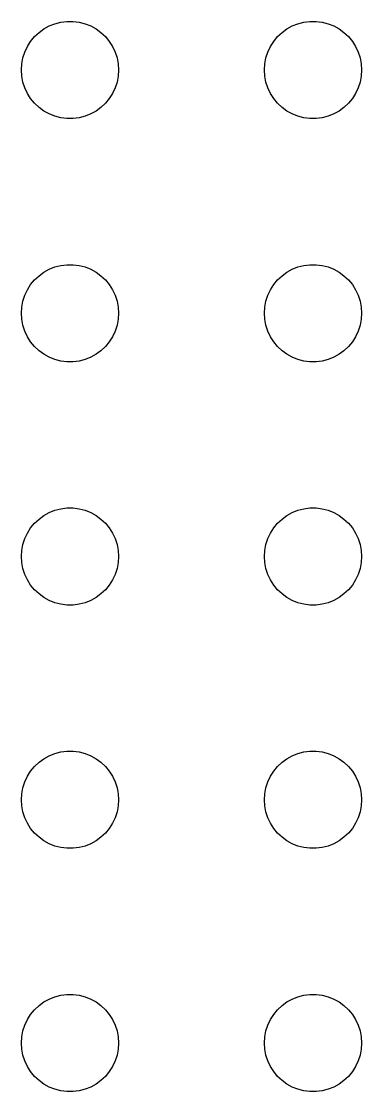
# Model space of a CAD drawing. Header units: metres. Extents: x -150 to 150, y -149 to 149.
# Drawn here: x -76.5 to -66, y -114 to -81 of the extents above; entities that cross this region are included whole.
import ezdxf

# ---------------------------------------------------------------- set-up
doc = ezdxf.new("R2010")
doc.units = ezdxf.units.M

msp = doc.modelspace()

# ---------------------------------------------------------------- linework, layer by layer
for p, q in [((-75.8037, -81.2335), (-75.6387, -81.1428)), ((-75.6387, -81.1428), (-75.4635, -81.0734)), ((-75.4635, -81.0734), (-75.2811, -81.0266)), ((-75.2811, -81.0266), (-75.0942, -81.003)), ((-75.0942, -81.003), (-74.9058, -81.003)), ((-74.9058, -81.003), (-74.7189, -81.0266)), ((-74.7189, -81.0266), (-74.5365, -81.0734)), ((-74.5365, -81.0734), (-74.3613, -81.1428)), ((-74.3613, -81.1428), (-74.1963, -81.2335)), ((-68.3037, -81.2335), (-68.1387, -81.1428)), ((-68.1387, -81.1428), (-67.9635, -81.0734)), ((-67.9635, -81.0734), (-67.7811, -81.0266)), ((-67.7811, -81.0266), (-67.5942, -81.003)), ((-67.5942, -81.003), (-67.4058, -81.003)), ((-67.4058, -81.003), (-67.2189, -81.0266)), ((-67.2189, -81.0266), (-67.0365, -81.0734)), ((-67.0365, -81.0734), (-66.8613, -81.1428)), ((-66.8613, -81.1428), (-66.6963, -81.2335)), ((-76.2135, -81.6183), (-76.0934, -81.4732)), ((-76.0934, -81.4732), (-75.9561, -81.3442)), ((-75.9561, -81.3442), (-75.8037, -81.2335)), ((-74.1963, -81.2335), (-74.0439, -81.3442)), ((-74.0439, -81.3442), (-73.9065, -81.4732)), ((-73.9065, -81.4732), (-73.7865, -81.6183)), ((-68.7135, -81.6183), (-68.5934, -81.4732)), ((-68.5934, -81.4732), (-68.4561, -81.3442)), ((-68.4561, -81.3442), (-68.3037, -81.2335)), ((-66.6963, -81.2335), (-66.5439, -81.3442)), ((-66.5439, -81.3442), (-66.4065, -81.4732)), ((-66.4065, -81.4732), (-66.2865, -81.6183)), ((-76.3947, -81.9478), (-76.3145, -81.7774)), ((-76.3145, -81.7774), (-76.2135, -81.6183)), ((-73.7865, -81.6183), (-73.6855, -81.7774)), ((-73.6855, -81.7774), (-73.6053, -81.9478)), ((-68.8947, -81.9478), (-68.8145, -81.7774)), ((-68.8145, -81.7774), (-68.7135, -81.6183)), ((-66.2865, -81.6183), (-66.1855, -81.7774)), ((-66.1855, -81.7774), (-66.1053, -81.9478)), ((-76.4882, -82.312), (-76.4529, -82.127)), ((-76.4529, -82.127), (-76.3947, -81.9478)), ((-73.6053, -81.9478), (-73.5471, -82.127)), ((-73.5471, -82.127), (-73.5118, -82.312)), ((-68.9882, -82.312), (-68.9529, -82.127)), ((-68.9529, -82.127), (-68.8947, -81.9478)), ((-66.1053, -81.9478), (-66.0471, -82.127)), ((-66.0471, -82.127), (-66.0118, -82.312)), ((-76.5, -82.5), (-76.4882, -82.312)), ((-73.5118, -82.312), (-73.5, -82.5)), ((-69, -82.5), (-68.9882, -82.312)), ((-66.0118, -82.312), (-66, -82.5)), ((-76.4882, -82.688), (-76.5, -82.5)), ((-76.4529, -82.873), (-76.4882, -82.688)), ((-73.5118, -82.688), (-73.5471, -82.873)), ((-73.5, -82.5), (-73.5118, -82.688)), ((-68.9882, -82.688), (-69, -82.5)), ((-68.9529, -82.873), (-68.9882, -82.688)), ((-66.0118, -82.688), (-66.0471, -82.873)), ((-66, -82.5), (-66.0118, -82.688)), ((-76.3947, -83.0522), (-76.4529, -82.873)), ((-76.3145, -83.2226), (-76.3947, -83.0522)), ((-73.6053, -83.0522), (-73.6855, -83.2226)), ((-73.5471, -82.873), (-73.6053, -83.0522)), ((-68.8947, -83.0522), (-68.9529, -82.873)), ((-68.8145, -83.2226), (-68.8947, -83.0522)), ((-66.1053, -83.0522), (-66.1855, -83.2226)), ((-66.0471, -82.873), (-66.1053, -83.0522)), ((-76.2135, -83.3817), (-76.3145, -83.2226)), ((-76.0934, -83.5268), (-76.2135, -83.3817)), ((-73.7865, -83.3817), (-73.9065, -83.5268)), ((-73.6855, -83.2226), (-73.7865, -83.3817)), ((-68.7135, -83.3817), (-68.8145, -83.2226)), ((-68.5934, -83.5268), (-68.7135, -83.3817)), ((-66.2865, -83.3817), (-66.4065, -83.5268)), ((-66.1855, -83.2226), (-66.2865, -83.3817)), ((-75.9561, -83.6558), (-76.0934, -83.5268)), ((-75.8037, -83.7665), (-75.9561, -83.6558)), ((-75.6387, -83.8572), (-75.8037, -83.7665)), ((-74.1963, -83.7665), (-74.3613, -83.8572)), ((-74.0439, -83.6558), (-74.1963, -83.7665)), ((-73.9065, -83.5268), (-74.0439, -83.6558)), ((-68.4561, -83.6558), (-68.5934, -83.5268)), ((-68.3037, -83.7665), (-68.4561, -83.6558)), ((-68.1387, -83.8572), (-68.3037, -83.7665)), ((-66.6963, -83.7665), (-66.8613, -83.8572)), ((-66.5439, -83.6558), (-66.6963, -83.7665)), ((-66.4065, -83.5268), (-66.5439, -83.6558)), ((-75.4635, -83.9266), (-75.6387, -83.8572)), ((-75.2811, -83.9734), (-75.4635, -83.9266)), ((-75.0942, -83.997), (-75.2811, -83.9734)), ((-74.9058, -83.997), (-75.0942, -83.997)), ((-74.7189, -83.9734), (-74.9058, -83.997)), ((-74.5365, -83.9266), (-74.7189, -83.9734)), ((-74.3613, -83.8572), (-74.5365, -83.9266)), ((-67.9635, -83.9266), (-68.1387, -83.8572)), ((-67.7811, -83.9734), (-67.9635, -83.9266)), ((-67.5942, -83.997), (-67.7811, -83.9734)), ((-67.4058, -83.997), (-67.5942, -83.997)), ((-67.2189, -83.9734), (-67.4058, -83.997)), ((-67.0365, -83.9266), (-67.2189, -83.9734)), ((-66.8613, -83.8572), (-67.0365, -83.9266)), ((-75.9561, -88.8442), (-75.8037, -88.7335)), ((-75.8037, -88.7335), (-75.6387, -88.6428)), ((-75.6387, -88.6428), (-75.4635, -88.5734)), ((-75.4635, -88.5734), (-75.2811, -88.5266)), ((-75.2811, -88.5266), (-75.0942, -88.503)), ((-75.0942, -88.503), (-74.9058, -88.503)), ((-74.9058, -88.503), (-74.7189, -88.5266)), ((-74.7189, -88.5266), (-74.5365, -88.5734)), ((-74.5365, -88.5734), (-74.3613, -88.6428)), ((-74.3613, -88.6428), (-74.1963, -88.7335)), ((-74.1963, -88.7335), (-74.0439, -88.8442)), ((-68.4561, -88.8442), (-68.3037, -88.7335)), ((-68.3037, -88.7335), (-68.1387, -88.6428)), ((-68.1387, -88.6428), (-67.9635, -88.5734)), ((-67.9635, -88.5734), (-67.7811, -88.5266)), ((-67.7811, -88.5266), (-67.5942, -88.503)), ((-67.5942, -88.503), (-67.4058, -88.503)), ((-67.4058, -88.503), (-67.2189, -88.5266)), ((-67.2189, -88.5266), (-67.0365, -88.5734)), ((-67.0365, -88.5734), (-66.8613, -88.6428)), ((-66.8613, -88.6428), (-66.6963, -88.7335)), ((-66.6963, -88.7335), (-66.5439, -88.8442)), ((-76.2135, -89.1183), (-76.0934, -88.9732)), ((-76.0934, -88.9732), (-75.9561, -88.8442)), ((-74.0439, -88.8442), (-73.9065, -88.9732)), ((-73.9065, -88.9732), (-73.7865, -89.1183)), ((-68.7135, -89.1183), (-68.5934, -88.9732)), ((-68.5934, -88.9732), (-68.4561, -88.8442)), ((-66.5439, -88.8442), (-66.4065, -88.9732)), ((-66.4065, -88.9732), (-66.2865, -89.1183)), ((-76.3947, -89.4478), (-76.3145, -89.2774)), ((-76.3145, -89.2774), (-76.2135, -89.1183)), ((-73.7865, -89.1183), (-73.6855, -89.2774)), ((-73.6855, -89.2774), (-73.6053, -89.4478)), ((-68.8947, -89.4478), (-68.8145, -89.2774)), ((-68.8145, -89.2774), (-68.7135, -89.1183)), ((-66.2865, -89.1183), (-66.1855, -89.2774)), ((-66.1855, -89.2774), (-66.1053, -89.4478)), ((-76.4882, -89.812), (-76.4529, -89.627)), ((-76.4529, -89.627), (-76.3947, -89.4478)), ((-73.6053, -89.4478), (-73.5471, -89.627)), ((-73.5471, -89.627), (-73.5118, -89.812)), ((-68.9882, -89.812), (-68.9529, -89.627)), ((-68.9529, -89.627), (-68.8947, -89.4478)), ((-66.1053, -89.4478), (-66.0471, -89.627)), ((-66.0471, -89.627), (-66.0118, -89.812)), ((-76.5, -90), (-76.4882, -89.812)), ((-76.4882, -90.188), (-76.5, -90)), ((-73.5118, -89.812), (-73.5, -90)), ((-73.5, -90), (-73.5118, -90.188)), ((-69, -90), (-68.9882, -89.812)), ((-68.9882, -90.188), (-69, -90)), ((-66.0118, -89.812), (-66, -90)), ((-66, -90), (-66.0118, -90.188)), ((-76.4529, -90.373), (-76.4882, -90.188)), ((-76.3947, -90.5522), (-76.4529, -90.373)), ((-73.5471, -90.373), (-73.6053, -90.5522)), ((-73.5118, -90.188), (-73.5471, -90.373)), ((-68.9529, -90.373), (-68.9882, -90.188)), ((-68.8947, -90.5522), (-68.9529, -90.373)), ((-66.0471, -90.373), (-66.1053, -90.5522)), ((-66.0118, -90.188), (-66.0471, -90.373)), ((-76.3145, -90.7226), (-76.3947, -90.5522)), ((-76.2135, -90.8817), (-76.3145, -90.7226)), ((-73.6855, -90.7226), (-73.7865, -90.8817)), ((-73.6053, -90.5522), (-73.6855, -90.7226)), ((-68.8145, -90.7226), (-68.8947, -90.5522)), ((-68.7135, -90.8817), (-68.8145, -90.7226)), ((-66.1855, -90.7226), (-66.2865, -90.8817)), ((-66.1053, -90.5522), (-66.1855, -90.7226)), ((-76.0934, -91.0268), (-76.2135, -90.8817)), ((-75.9561, -91.1558), (-76.0934, -91.0268)), ((-73.9065, -91.0268), (-74.0439, -91.1558)), ((-73.7865, -90.8817), (-73.9065, -91.0268)), ((-68.5934, -91.0268), (-68.7135, -90.8817)), ((-68.4561, -91.1558), (-68.5934, -91.0268)), ((-66.4065, -91.0268), (-66.5439, -91.1558)), ((-66.2865, -90.8817), (-66.4065, -91.0268)), ((-75.8037, -91.2665), (-75.9561, -91.1558)), ((-75.6387, -91.3572), (-75.8037, -91.2665)), ((-75.4635, -91.4266), (-75.6387, -91.3572)), ((-74.3613, -91.3572), (-74.5365, -91.4266)), ((-74.1963, -91.2665), (-74.3613, -91.3572)), ((-74.0439, -91.1558), (-74.1963, -91.2665)), ((-68.3037, -91.2665), (-68.4561, -91.1558)), ((-68.1387, -91.3572), (-68.3037, -91.2665)), ((-67.9635, -91.4266), (-68.1387, -91.3572)), ((-66.8613, -91.3572), (-67.0365, -91.4266)), ((-66.6963, -91.2665), (-66.8613, -91.3572)), ((-66.5439, -91.1558), (-66.6963, -91.2665)), ((-75.2811, -91.4734), (-75.4635, -91.4266)), ((-75.0942, -91.497), (-75.2811, -91.4734)), ((-74.9058, -91.497), (-75.0942, -91.497)), ((-74.7189, -91.4734), (-74.9058, -91.497)), ((-74.5365, -91.4266), (-74.7189, -91.4734)), ((-67.7811, -91.4734), (-67.9635, -91.4266)), ((-67.5942, -91.497), (-67.7811, -91.4734)), ((-67.4058, -91.497), (-67.5942, -91.497)), ((-67.2189, -91.4734), (-67.4058, -91.497)), ((-67.0365, -91.4266), (-67.2189, -91.4734)), ((-75.2811, -96.0266), (-75.0942, -96.003)), ((-75.0942, -96.003), (-74.9058, -96.003)), ((-74.9058, -96.003), (-74.7189, -96.0266)), ((-67.7811, -96.0266), (-67.5942, -96.003)), ((-67.5942, -96.003), (-67.4058, -96.003)), ((-67.4058, -96.003), (-67.2189, -96.0266)), ((-75.9561, -96.3442), (-75.8037, -96.2335)), ((-75.8037, -96.2335), (-75.6387, -96.1428)), ((-75.6387, -96.1428), (-75.4635, -96.0734)), ((-75.4635, -96.0734), (-75.2811, -96.0266)), ((-74.7189, -96.0266), (-74.5365, -96.0734)), ((-74.5365, -96.0734), (-74.3613, -96.1428)), ((-74.3613, -96.1428), (-74.1963, -96.2335)), ((-74.1963, -96.2335), (-74.0439, -96.3442)), ((-68.4561, -96.3442), (-68.3037, -96.2335)), ((-68.3037, -96.2335), (-68.1387, -96.1428)), ((-68.1387, -96.1428), (-67.9635, -96.0734)), ((-67.9635, -96.0734), (-67.7811, -96.0266)), ((-67.2189, -96.0266), (-67.0365, -96.0734)), ((-67.0365, -96.0734), (-66.8613, -96.1428)), ((-66.8613, -96.1428), (-66.6963, -96.2335)), ((-66.6963, -96.2335), (-66.5439, -96.3442)), ((-76.3145, -96.7774), (-76.2135, -96.6183)), ((-76.2135, -96.6183), (-76.0934, -96.4732)), ((-76.0934, -96.4732), (-75.9561, -96.3442)), ((-74.0439, -96.3442), (-73.9065, -96.4732)), ((-73.9065, -96.4732), (-73.7865, -96.6183)), ((-73.7865, -96.6183), (-73.6855, -96.7774)), ((-68.8145, -96.7774), (-68.7135, -96.6183)), ((-68.7135, -96.6183), (-68.5934, -96.4732)), ((-68.5934, -96.4732), (-68.4561, -96.3442)), ((-66.5439, -96.3442), (-66.4065, -96.4732)), ((-66.4065, -96.4732), (-66.2865, -96.6183)), ((-66.2865, -96.6183), (-66.1855, -96.7774)), ((-76.4529, -97.127), (-76.3947, -96.9478)), ((-76.3947, -96.9478), (-76.3145, -96.7774)), ((-73.6855, -96.7774), (-73.6053, -96.9478)), ((-73.6053, -96.9478), (-73.5471, -97.127)), ((-68.9529, -97.127), (-68.8947, -96.9478)), ((-68.8947, -96.9478), (-68.8145, -96.7774)), ((-66.1855, -96.7774), (-66.1053, -96.9478)), ((-66.1053, -96.9478), (-66.0471, -97.127)), ((-76.5, -97.5), (-76.4882, -97.312)), ((-76.4882, -97.312), (-76.4529, -97.127)), ((-73.5471, -97.127), (-73.5118, -97.312)), ((-73.5118, -97.312), (-73.5, -97.5)), ((-69, -97.5), (-68.9882, -97.312)), ((-68.9882, -97.312), (-68.9529, -97.127)), ((-66.0471, -97.127), (-66.0118, -97.312)), ((-66.0118, -97.312), (-66, -97.5)), ((-76.4882, -97.688), (-76.5, -97.5)), ((-73.5, -97.5), (-73.5118, -97.688)), ((-68.9882, -97.688), (-69, -97.5)), ((-66, -97.5), (-66.0118, -97.688)), ((-76.4529, -97.873), (-76.4882, -97.688)), ((-76.3947, -98.0522), (-76.4529, -97.873)), ((-73.5471, -97.873), (-73.6053, -98.0522)), ((-73.5118, -97.688), (-73.5471, -97.873)), ((-68.9529, -97.873), (-68.9882, -97.688)), ((-68.8947, -98.0522), (-68.9529, -97.873)), ((-66.0471, -97.873), (-66.1053, -98.0522)), ((-66.0118, -97.688), (-66.0471, -97.873)), ((-76.3145, -98.2226), (-76.3947, -98.0522)), ((-76.2135, -98.3817), (-76.3145, -98.2226)), ((-73.6855, -98.2226), (-73.7865, -98.3817)), ((-73.6053, -98.0522), (-73.6855, -98.2226)), ((-68.8145, -98.2226), (-68.8947, -98.0522)), ((-68.7135, -98.3817), (-68.8145, -98.2226)), ((-66.1855, -98.2226), (-66.2865, -98.3817)), ((-66.1053, -98.0522), (-66.1855, -98.2226)), ((-76.0934, -98.5268), (-76.2135, -98.3817)), ((-75.9561, -98.6558), (-76.0934, -98.5268)), ((-73.9065, -98.5268), (-74.0439, -98.6558)), ((-73.7865, -98.3817), (-73.9065, -98.5268)), ((-68.5934, -98.5268), (-68.7135, -98.3817)), ((-68.4561, -98.6558), (-68.5934, -98.5268)), ((-66.4065, -98.5268), (-66.5439, -98.6558)), ((-66.2865, -98.3817), (-66.4065, -98.5268)), ((-75.8037, -98.7665), (-75.9561, -98.6558)), ((-75.6387, -98.8572), (-75.8037, -98.7665)), ((-75.4635, -98.9266), (-75.6387, -98.8572)), ((-75.2811, -98.9734), (-75.4635, -98.9266)), ((-75.0942, -98.997), (-75.2811, -98.9734)), ((-74.7189, -98.9734), (-74.9058, -98.997)), ((-74.5365, -98.9266), (-74.7189, -98.9734)), ((-74.3613, -98.8572), (-74.5365, -98.9266)), ((-74.1963, -98.7665), (-74.3613, -98.8572)), ((-74.0439, -98.6558), (-74.1963, -98.7665)), ((-68.3037, -98.7665), (-68.4561, -98.6558)), ((-68.1387, -98.8572), (-68.3037, -98.7665)), ((-67.9635, -98.9266), (-68.1387, -98.8572)), ((-67.7811, -98.9734), (-67.9635, -98.9266)), ((-67.5942, -98.997), (-67.7811, -98.9734)), ((-67.2189, -98.9734), (-67.4058, -98.997)), ((-67.0365, -98.9266), (-67.2189, -98.9734)), ((-66.8613, -98.8572), (-67.0365, -98.9266)), ((-66.6963, -98.7665), (-66.8613, -98.8572)), ((-66.5439, -98.6558), (-66.6963, -98.7665)), ((-74.9058, -98.997), (-75.0942, -98.997)), ((-67.4058, -98.997), (-67.5942, -98.997)), ((-75.6387, -103.643), (-75.4635, -103.573)), ((-75.4635, -103.573), (-75.2811, -103.527)), ((-75.2811, -103.527), (-75.0942, -103.503)), ((-75.0942, -103.503), (-74.9058, -103.503)), ((-74.9058, -103.503), (-74.7189, -103.527)), ((-74.7189, -103.527), (-74.5365, -103.573)), ((-74.5365, -103.573), (-74.3613, -103.643)), ((-68.1387, -103.643), (-67.9635, -103.573)), ((-67.9635, -103.573), (-67.7811, -103.527)), ((-67.7811, -103.527), (-67.5942, -103.503)), ((-67.5942, -103.503), (-67.4058, -103.503)), ((-67.4058, -103.503), (-67.2189, -103.527)), ((-67.2189, -103.527), (-67.0365, -103.573)), ((-67.0365, -103.573), (-66.8613, -103.643)), ((-76.0934, -103.973), (-75.9561, -103.844)), ((-75.9561, -103.844), (-75.8037, -103.734)), ((-75.8037, -103.734), (-75.6387, -103.643)), ((-74.3613, -103.643), (-74.1963, -103.734)), ((-74.1963, -103.734), (-74.0439, -103.844)), ((-74.0439, -103.844), (-73.9065, -103.973)), ((-68.5934, -103.973), (-68.4561, -103.844)), ((-68.4561, -103.844), (-68.3037, -103.734)), ((-68.3037, -103.734), (-68.1387, -103.643)), ((-66.8613, -103.643), (-66.6963, -103.734)), ((-66.6963, -103.734), (-66.5439, -103.844)), ((-66.5439, -103.844), (-66.4065, -103.973)), ((-76.3145, -104.277), (-76.2135, -104.118)), ((-76.2135, -104.118), (-76.0934, -103.973)), ((-73.9065, -103.973), (-73.7865, -104.118)), ((-73.7865, -104.118), (-73.6855, -104.277)), ((-68.8145, -104.277), (-68.7135, -104.118)), ((-68.7135, -104.118), (-68.5934, -103.973)), ((-66.4065, -103.973), (-66.2865, -104.118)), ((-66.2865, -104.118), (-66.1855, -104.277)), ((-76.4529, -104.627), (-76.3947, -104.448)), ((-76.3947, -104.448), (-76.3145, -104.277)), ((-73.6855, -104.277), (-73.6053, -104.448)), ((-73.6053, -104.448), (-73.5471, -104.627)), ((-68.9529, -104.627), (-68.8947, -104.448)), ((-68.8947, -104.448), (-68.8145, -104.277)), ((-66.1855, -104.277), (-66.1053, -104.448)), ((-66.1053, -104.448), (-66.0471, -104.627)), ((-76.5, -105), (-76.4882, -104.812)), ((-76.4882, -104.812), (-76.4529, -104.627)), ((-73.5471, -104.627), (-73.5118, -104.812)), ((-73.5118, -104.812), (-73.5, -105)), ((-69, -105), (-68.9882, -104.812)), ((-68.9882, -104.812), (-68.9529, -104.627)), ((-66.0471, -104.627), (-66.0118, -104.812)), ((-66.0118, -104.812), (-66, -105)), ((-76.4882, -105.188), (-76.5, -105)), ((-76.4529, -105.373), (-76.4882, -105.188)), ((-73.5118, -105.188), (-73.5471, -105.373)), ((-73.5, -105), (-73.5118, -105.188)), ((-68.9882, -105.188), (-69, -105)), ((-68.9529, -105.373), (-68.9882, -105.188)), ((-66.0118, -105.188), (-66.0471, -105.373)), ((-66, -105), (-66.0118, -105.188)), ((-76.3947, -105.552), (-76.4529, -105.373)), ((-76.3145, -105.723), (-76.3947, -105.552)), ((-73.6053, -105.552), (-73.6855, -105.723)), ((-73.5471, -105.373), (-73.6053, -105.552)), ((-68.8947, -105.552), (-68.9529, -105.373)), ((-68.8145, -105.723), (-68.8947, -105.552)), ((-66.1053, -105.552), (-66.1855, -105.723)), ((-66.0471, -105.373), (-66.1053, -105.552)), ((-76.2135, -105.882), (-76.3145, -105.723)), ((-76.0934, -106.027), (-76.2135, -105.882)), ((-73.7865, -105.882), (-73.9065, -106.027)), ((-73.6855, -105.723), (-73.7865, -105.882)), ((-68.7135, -105.882), (-68.8145, -105.723)), ((-68.5934, -106.027), (-68.7135, -105.882)), ((-66.2865, -105.882), (-66.4065, -106.027)), ((-66.1855, -105.723), (-66.2865, -105.882)), ((-75.9561, -106.156), (-76.0934, -106.027)), ((-75.8037, -106.266), (-75.9561, -106.156)), ((-74.0439, -106.156), (-74.1963, -106.266)), ((-73.9065, -106.027), (-74.0439, -106.156)), ((-68.4561, -106.156), (-68.5934, -106.027)), ((-68.3037, -106.266), (-68.4561, -106.156)), ((-66.5439, -106.156), (-66.6963, -106.266)), ((-66.4065, -106.027), (-66.5439, -106.156)), ((-75.6387, -106.357), (-75.8037, -106.266)), ((-75.4635, -106.427), (-75.6387, -106.357)), ((-75.2811, -106.473), (-75.4635, -106.427)), ((-75.0942, -106.497), (-75.2811, -106.473)), ((-74.9058, -106.497), (-75.0942, -106.497)), ((-74.7189, -106.473), (-74.9058, -106.497)), ((-74.5365, -106.427), (-74.7189, -106.473)), ((-74.3613, -106.357), (-74.5365, -106.427)), ((-74.1963, -106.266), (-74.3613, -106.357)), ((-68.1387, -106.357), (-68.3037, -106.266)), ((-67.9635, -106.427), (-68.1387, -106.357)), ((-67.7811, -106.473), (-67.9635, -106.427)), ((-67.5942, -106.497), (-67.7811, -106.473)), ((-67.4058, -106.497), (-67.5942, -106.497)), ((-67.2189, -106.473), (-67.4058, -106.497)), ((-67.0365, -106.427), (-67.2189, -106.473)), ((-66.8613, -106.357), (-67.0365, -106.427)), ((-66.6963, -106.266), (-66.8613, -106.357)), ((-75.8037, -111.234), (-75.6387, -111.143)), ((-75.6387, -111.143), (-75.4635, -111.073)), ((-75.4635, -111.073), (-75.2811, -111.027)), ((-75.2811, -111.027), (-75.0942, -111.003)), ((-75.0942, -111.003), (-74.9058, -111.003)), ((-74.9058, -111.003), (-74.7189, -111.027)), ((-74.7189, -111.027), (-74.5365, -111.073)), ((-74.5365, -111.073), (-74.3613, -111.143)), ((-74.3613, -111.143), (-74.1963, -111.234)), ((-68.3037, -111.234), (-68.1387, -111.143)), ((-68.1387, -111.143), (-67.9635, -111.073)), ((-67.9635, -111.073), (-67.7811, -111.027)), ((-67.7811, -111.027), (-67.5942, -111.003)), ((-67.5942, -111.003), (-67.4058, -111.003)), ((-67.4058, -111.003), (-67.2189, -111.027)), ((-67.2189, -111.027), (-67.0365, -111.073)), ((-67.0365, -111.073), (-66.8613, -111.143)), ((-66.8613, -111.143), (-66.6963, -111.234)), ((-76.2135, -111.618), (-76.0934, -111.473)), ((-76.0934, -111.473), (-75.9561, -111.344)), ((-75.9561, -111.344), (-75.8037, -111.234)), ((-74.1963, -111.234), (-74.0439, -111.344)), ((-74.0439, -111.344), (-73.9065, -111.473)), ((-73.9065, -111.473), (-73.7865, -111.618)), ((-68.7135, -111.618), (-68.5934, -111.473)), ((-68.5934, -111.473), (-68.4561, -111.344)), ((-68.4561, -111.344), (-68.3037, -111.234)), ((-66.6963, -111.234), (-66.5439, -111.344)), ((-66.5439, -111.344), (-66.4065, -111.473)), ((-66.4065, -111.473), (-66.2865, -111.618)), ((-76.3947, -111.948), (-76.3145, -111.777)), ((-76.3145, -111.777), (-76.2135, -111.618)), ((-73.7865, -111.618), (-73.6855, -111.777)), ((-73.6855, -111.777), (-73.6053, -111.948)), ((-68.8947, -111.948), (-68.8145, -111.777)), ((-68.8145, -111.777), (-68.7135, -111.618)), ((-66.2865, -111.618), (-66.1855, -111.777)), ((-66.1855, -111.777), (-66.1053, -111.948)), ((-76.4882, -112.312), (-76.4529, -112.127)), ((-76.4529, -112.127), (-76.3947, -111.948)), ((-73.6053, -111.948), (-73.5471, -112.127)), ((-73.5471, -112.127), (-73.5118, -112.312)), ((-68.9882, -112.312), (-68.9529, -112.127)), ((-68.9529, -112.127), (-68.8947, -111.948)), ((-66.1053, -111.948), (-66.0471, -112.127)), ((-66.0471, -112.127), (-66.0118, -112.312)), ((-76.5, -112.5), (-76.4882, -112.312)), ((-76.4882, -112.688), (-76.5, -112.5)), ((-73.5118, -112.312), (-73.5, -112.5)), ((-73.5, -112.5), (-73.5118, -112.688)), ((-69, -112.5), (-68.9882, -112.312)), ((-68.9882, -112.688), (-69, -112.5)), ((-66.0118, -112.312), (-66, -112.5)), ((-66, -112.5), (-66.0118, -112.688)), ((-76.4529, -112.873), (-76.4882, -112.688)), ((-73.5118, -112.688), (-73.5471, -112.873)), ((-68.9529, -112.873), (-68.9882, -112.688)), ((-66.0118, -112.688), (-66.0471, -112.873)), ((-76.3947, -113.052), (-76.4529, -112.873)), ((-76.3145, -113.223), (-76.3947, -113.052)), ((-73.6053, -113.052), (-73.6855, -113.223)), ((-73.5471, -112.873), (-73.6053, -113.052)), ((-68.8947, -113.052), (-68.9529, -112.873)), ((-68.8145, -113.223), (-68.8947, -113.052)), ((-66.1053, -113.052), (-66.1855, -113.223)), ((-66.0471, -112.873), (-66.1053, -113.052)), ((-76.2135, -113.382), (-76.3145, -113.223)), ((-76.0934, -113.527), (-76.2135, -113.382)), ((-73.7865, -113.382), (-73.9065, -113.527)), ((-73.6855, -113.223), (-73.7865, -113.382)), ((-68.7135, -113.382), (-68.8145, -113.223)), ((-68.5934, -113.527), (-68.7135, -113.382)), ((-66.2865, -113.382), (-66.4065, -113.527)), ((-66.1855, -113.223), (-66.2865, -113.382)), ((-75.9561, -113.656), (-76.0934, -113.527)), ((-75.8037, -113.766), (-75.9561, -113.656)), ((-75.6387, -113.857), (-75.8037, -113.766)), ((-74.1963, -113.766), (-74.3613, -113.857)), ((-74.0439, -113.656), (-74.1963, -113.766)), ((-73.9065, -113.527), (-74.0439, -113.656)), ((-68.4561, -113.656), (-68.5934, -113.527)), ((-68.3037, -113.766), (-68.4561, -113.656)), ((-68.1387, -113.857), (-68.3037, -113.766)), ((-66.6963, -113.766), (-66.8613, -113.857)), ((-66.5439, -113.656), (-66.6963, -113.766)), ((-66.4065, -113.527), (-66.5439, -113.656)), ((-75.4635, -113.927), (-75.6387, -113.857)), ((-75.2811, -113.973), (-75.4635, -113.927)), ((-75.0942, -113.997), (-75.2811, -113.973)), ((-74.9058, -113.997), (-75.0942, -113.997)), ((-74.7189, -113.973), (-74.9058, -113.997)), ((-74.5365, -113.927), (-74.7189, -113.973)), ((-74.3613, -113.857), (-74.5365, -113.927)), ((-67.9635, -113.927), (-68.1387, -113.857)), ((-67.7811, -113.973), (-67.9635, -113.927)), ((-67.5942, -113.997), (-67.7811, -113.973)), ((-67.4058, -113.997), (-67.5942, -113.997)), ((-67.2189, -113.973), (-67.4058, -113.997)), ((-67.0365, -113.927), (-67.2189, -113.973)), ((-66.8613, -113.857), (-67.0365, -113.927))]:
    msp.add_line(p, q)

doc.saveas('drawing.dxf')
